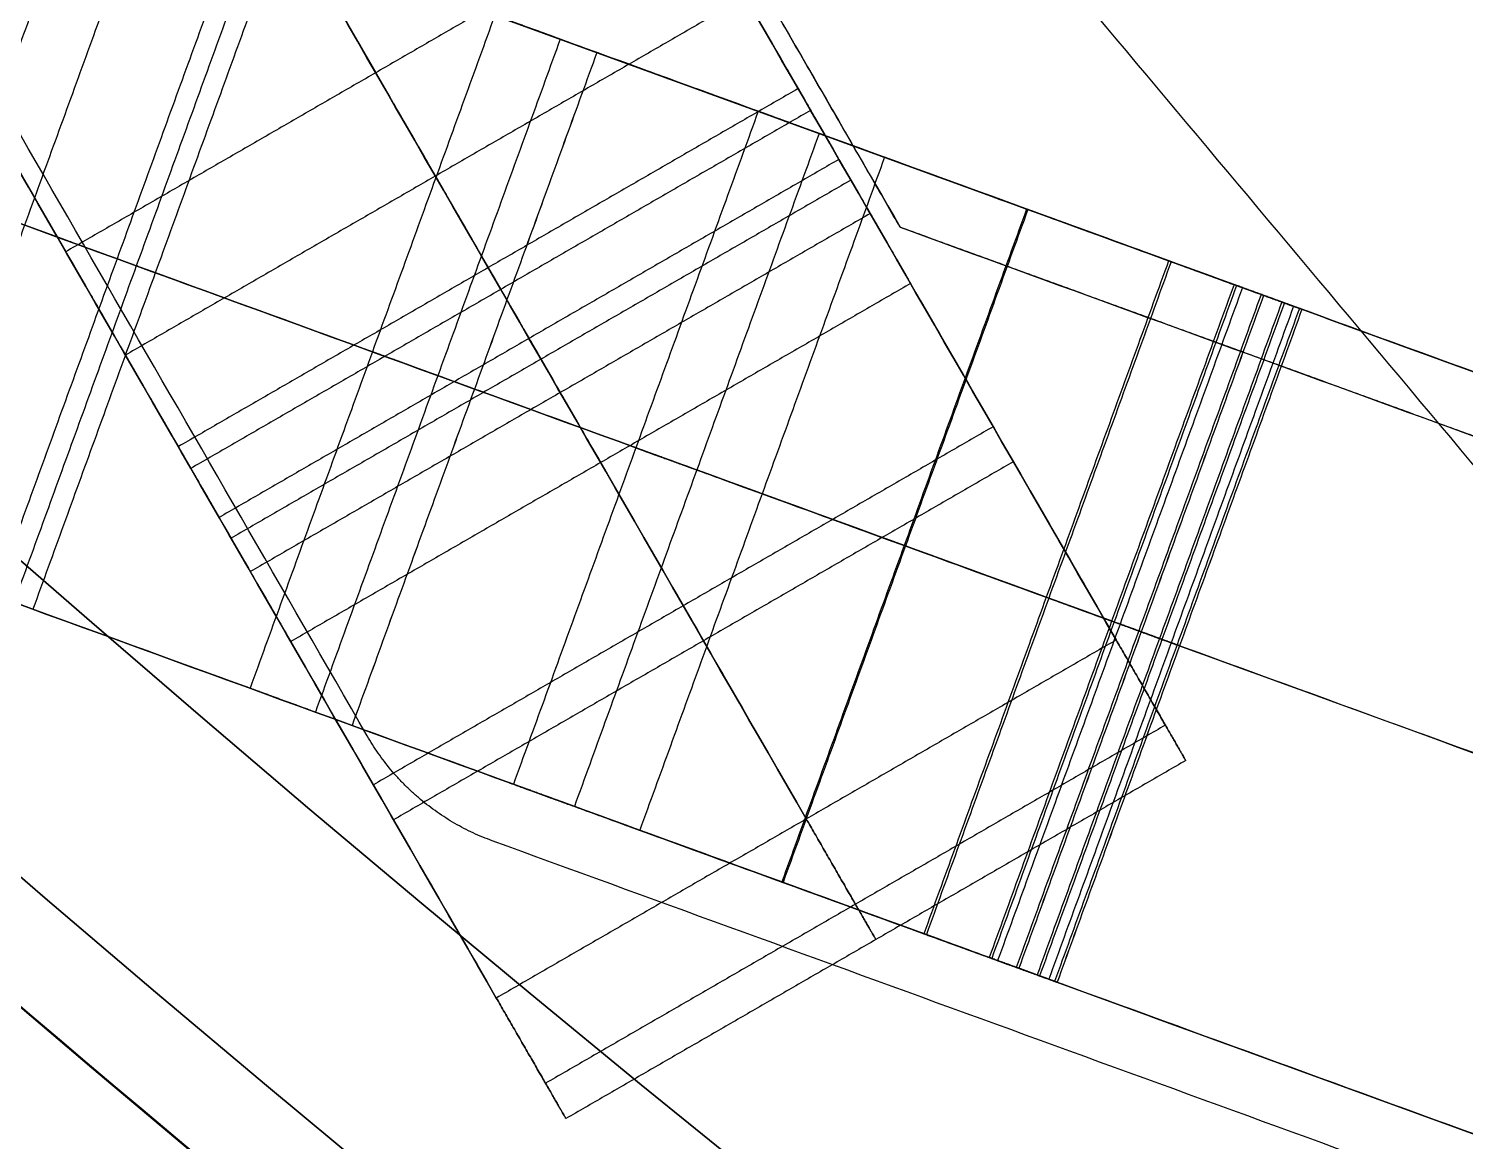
# Model space of a CAD drawing. Header units: millimetres. Extents: x -610 to 610, y -610 to 610.
# Drawn here: x -395.22 to -359.09, y -467.86 to -439.9 of the extents above; entities that cross this region are included whole.
import ezdxf

# ---------------------------------------------------------------- set-up
doc = ezdxf.new("R2010")
doc.units = ezdxf.units.MM
doc.layers.add('base', color=7, linetype='Continuous', true_color=0xffecbc)

msp = doc.modelspace()

# ---------------------------------------------------------------- linework, layer by layer
at = {"layer": 'base'}
for p, q in [((-398.664, -434.04, 122.966), (-295.062, -471.748, 122.966)), ((-404.82, -450.955, 122.966), (-301.218, -488.663, 122.966))]:
    msp.add_line(p, q, dxfattribs=at)
at = {"layer": 'base', "extrusion": (0, 0, -1)}
for centre, radius in [((0, 0, 3.534), 610), ((0, 0, 4.534), 610), ((0, 0, -2.476), 607.51), ((0, 0, 10.545), 607.51), ((0, 0, -4.966), 601.5), ((0, 0, 13.034), 601.5)]:
    msp.add_circle(centre, radius, dxfattribs=at)
at = {"layer": 'base'}
for centre, radius in [((0, 0, 249.466), 610), ((0, 0, 250.466), 610), ((0, 0, 243.455), 607.51), ((0, 0, 256.476), 607.51), ((0, 0, 240.966), 601.5), ((0, 0, 258.966), 601.5)]:
    msp.add_circle(centre, radius, dxfattribs=at)
for points, weights, degree, knots in [([(-495.198, -356.201, -4.034), (-851.399, 138.996, -4.034), (-356.201, 495.198, -4.034), (138.996, 851.399, -4.034), (495.198, 356.201, -4.034), (851.399, -138.996, -4.034), (356.201, -495.198, -4.034), (-138.996, -851.399, -4.034), (-495.198, -356.201, -4.034)], [1, 0.707106781187, 1, 0.707106781187, 1, 0.707106781187, 1, 0.707106781187, 1], 2, [0, 0, 0, 958.185759, 958.185759, 1916.371519, 1916.371519, 2874.557278, 2874.557278, 3832.743037, 3832.743037, 3832.743037]), ([(-610, 0, 249.966), (-610, -610, 249.966), (0, -610, 249.966), (610, -610, 249.966), (610, 0, 249.966), (610, 610, 249.966), (0, 610, 249.966), (-610, 610, 249.966), (-610, 0, 249.966)], [1, 0.707106781187, 1, 0.707106781187, 1, 0.707106781187, 1, 0.707106781187, 1], 2, [0, 0, 0, 958.185759, 958.185759, 1916.371519, 1916.371519, 2874.557278, 2874.557278, 3832.743037, 3832.743037, 3832.743037]), ([(32.649, -544.756, 240.966), (-510.363, -577.301, 240.966), (-544.649, -34.396, 240.966), (-578.935, 508.509, 240.966), (-36.142, 544.535, 240.966), (506.65, 580.562, 240.966), (544.417, 37.888, 240.966), (582.184, -504.785, 240.966), (39.634, -544.292, 240.966)], [1, 0.708239625255, 1, 0.708239625255, 1, 0.708239625255, 1, 0.708239625255, 1], 2, [654.018286, 654.018286, 654.018286, 1509.504571, 1509.504571, 2364.990855, 2364.990855, 3220.47714, 3220.47714, 4075.963425, 4075.963425, 4075.963425]), ([(32.649, -544.756, 244.966), (-510.363, -577.301, 244.966), (-544.649, -34.396, 244.966), (-578.935, 508.509, 244.966), (-36.142, 544.535, 244.966), (506.65, 580.562, 244.966), (544.417, 37.888, 244.966), (582.184, -504.785, 244.966), (39.634, -544.292, 244.966)], [1, 0.708239625255, 1, 0.708239625255, 1, 0.708239625255, 1, 0.708239625255, 1], 2, [654.018286, 654.018286, 654.018286, 1509.504571, 1509.504571, 2364.990855, 2364.990855, 3220.47714, 3220.47714, 4075.963425, 4075.963425, 4075.963425]), ([(32.649, -544.756, 242.966), (-510.363, -577.301, 242.966), (-544.649, -34.396, 242.966), (-578.935, 508.509, 242.966), (-36.142, 544.535, 242.966), (506.65, 580.562, 242.966), (544.417, 37.888, 242.966), (582.184, -504.785, 242.966), (39.634, -544.292, 242.966)], [1, 0.708239625255, 1, 0.708239625255, 1, 0.708239625255, 1, 0.708239625255, 1], 2, [654.018286, 654.018286, 654.018286, 1509.504571, 1509.504571, 2364.990855, 2364.990855, 3220.47714, 3220.47714, 4075.963425, 4075.963425, 4075.963425]), ([(-364.697, -446.403, 149.611), (-370.416, -444.322, 146.097), (-376.135, -442.24, 142.583), (-381.854, -440.158, 139.069), (-382.357, -439.975, 138.76), (-382.918, -439.771, 138.6), (-383.499, -439.56, 138.6)], [1, 1, 1, 1, 0.977285323406, 0.977285323406, 1], 3, [1256.344209, 1256.344209, 1256.344209, 1256.344209, 1257.319759, 1257.319759, 1257.319759, 1259.152297, 1259.152297, 1259.152297, 1259.152297]), ([(-375.342, -442.529, 182.531), (-376.683, -442.041, 181.708), (-377.275, -441.825, 180.186), (-376.874, -441.971, 178.594), (-376.474, -442.117, 177.003), (-375.245, -442.564, 176), (-373.697, -443.127, 176)], [1, 0.862235011219, 0.862235011219, 1, 0.862235011219, 0.862235011219, 1], 3, [1191.40441, 1191.40441, 1191.40441, 1191.40441, 1195.985908, 1195.985908, 1195.985908, 1200.567407, 1200.567407, 1200.567407, 1200.567407]), ([(-375.342, -442.529, 162.531), (-376.683, -442.041, 161.708), (-377.275, -441.825, 160.186), (-376.874, -441.971, 158.594), (-376.474, -442.117, 157.003), (-375.245, -442.564, 156), (-373.697, -443.127, 156)], [1, 0.862235011219, 0.862235011219, 1, 0.862235011219, 0.862235011219, 1], 3, [1230.681636, 1230.681636, 1230.681636, 1230.681636, 1235.263135, 1235.263135, 1235.263135, 1239.844633, 1239.844633, 1239.844633, 1239.844633]), ([(-366.553, -445.728, 156), (-365.057, -446.272, 156), (-363.853, -446.711, 155.055), (-363.411, -446.871, 153.534), (-362.969, -447.032, 152.013), (-363.462, -446.853, 150.51), (-364.697, -446.403, 149.611)], [1, 0.869863568853, 0.869863568853, 1, 0.869863568853, 0.869863568853, 1], 3, [1247.447689, 1247.447689, 1247.447689, 1247.447689, 1251.895949, 1251.895949, 1251.895949, 1256.344209, 1256.344209, 1256.344209, 1256.344209]), ([(-367.775, -454.861, 149.611), (-373.494, -452.779, 146.097), (-379.213, -450.697, 142.583), (-384.933, -448.616, 139.069), (-385.435, -448.433, 138.76), (-385.996, -448.229, 138.6), (-386.577, -448.017, 138.6)], [1, 1, 1, 1, 0.977285323406, 0.977285323406, 1], 3, [1256.344209, 1256.344209, 1256.344209, 1256.344209, 1257.319759, 1257.319759, 1257.319759, 1259.152297, 1259.152297, 1259.152297, 1259.152297]), ([(-378.42, -450.986, 182.531), (-379.761, -450.498, 181.708), (-380.353, -450.282, 180.186), (-379.952, -450.428, 178.594), (-379.552, -450.574, 177.003), (-378.324, -451.021, 176), (-376.776, -451.585, 176)], [1, 0.862235011219, 0.862235011219, 1, 0.862235011219, 0.862235011219, 1], 3, [1191.40441, 1191.40441, 1191.40441, 1191.40441, 1195.985908, 1195.985908, 1195.985908, 1200.567407, 1200.567407, 1200.567407, 1200.567407]), ([(-378.42, -450.986, 162.531), (-379.761, -450.498, 161.708), (-380.353, -450.282, 160.186), (-379.952, -450.428, 158.594), (-379.552, -450.574, 157.003), (-378.324, -451.021, 156), (-376.776, -451.585, 156)], [1, 0.862235011219, 0.862235011219, 1, 0.862235011219, 0.862235011219, 1], 3, [1230.681636, 1230.681636, 1230.681636, 1230.681636, 1235.263135, 1235.263135, 1235.263135, 1239.844633, 1239.844633, 1239.844633, 1239.844633]), ([(-369.631, -454.185, 156), (-368.135, -454.73, 156), (-366.931, -455.168, 155.055), (-366.489, -455.329, 153.534), (-366.047, -455.49, 152.013), (-366.54, -455.31, 150.51), (-367.775, -454.861, 149.611)], [1, 0.869863568853, 0.869863568853, 1, 0.869863568853, 0.869863568853, 1], 3, [1247.447689, 1247.447689, 1247.447689, 1247.447689, 1251.895949, 1251.895949, 1251.895949, 1256.344209, 1256.344209, 1256.344209, 1256.344209]), ([(-370.853, -463.318, 149.611), (-376.572, -461.236, 146.097), (-382.292, -459.155, 142.583), (-388.011, -457.073, 139.069), (-388.514, -456.89, 138.76), (-389.075, -456.686, 138.6), (-389.655, -456.474, 138.6)], [1, 1, 1, 1, 0.977285323406, 0.977285323406, 1], 3, [1256.344209, 1256.344209, 1256.344209, 1256.344209, 1257.319759, 1257.319759, 1257.319759, 1259.152297, 1259.152297, 1259.152297, 1259.152297]), ([(-381.498, -459.443, 182.531), (-382.839, -458.955, 181.708), (-383.431, -458.74, 180.186), (-383.031, -458.886, 178.594), (-382.63, -459.031, 177.003), (-381.402, -459.478, 176), (-379.854, -460.042, 176)], [1, 0.862235011219, 0.862235011219, 1, 0.862235011219, 0.862235011219, 1], 3, [1191.40441, 1191.40441, 1191.40441, 1191.40441, 1195.985908, 1195.985908, 1195.985908, 1200.567407, 1200.567407, 1200.567407, 1200.567407]), ([(-381.498, -459.443, 162.531), (-382.839, -458.955, 161.708), (-383.431, -458.74, 160.186), (-383.031, -458.886, 158.594), (-382.63, -459.031, 157.003), (-381.402, -459.478, 156), (-379.854, -460.042, 156)], [1, 0.862235011219, 0.862235011219, 1, 0.862235011219, 0.862235011219, 1], 3, [1230.681636, 1230.681636, 1230.681636, 1230.681636, 1235.263135, 1235.263135, 1235.263135, 1239.844633, 1239.844633, 1239.844633, 1239.844633]), ([(-372.709, -462.642, 156), (-371.213, -463.187, 156), (-370.009, -463.625, 155.055), (-369.567, -463.786, 153.534), (-369.125, -463.947, 152.013), (-369.618, -463.767, 150.51), (-370.853, -463.318, 149.611)], [1, 0.869863568853, 0.869863568853, 1, 0.869863568853, 0.869863568853, 1], 3, [1247.447689, 1247.447689, 1247.447689, 1247.447689, 1251.895949, 1251.895949, 1251.895949, 1256.344209, 1256.344209, 1256.344209, 1256.344209])]:
    msp.add_rational_spline(points, weights, degree=degree, knots=knots, dxfattribs=at)
for points, degree, knots in [([(-571.935, -100.847, 4.966), (-552.096, -135.208, 4.966), (-532.258, -169.569, 4.966), (-452.781, -307.227, 4.966), (-373.304, -444.886, 4.966)], 2, [-9325.224932, -9325.224932, -9325.224932, -9245.872327, -9245.872327, -8927.963371, -8927.963371, -8927.963371]), ([(-571.935, -100.847, 0.966), (-552.096, -135.208, 0.966), (-532.258, -169.569, 0.966), (-452.781, -307.227, 0.966), (-373.304, -444.886, 0.966)], 2, [-9325.224932, -9325.224932, -9325.224932, -9245.872327, -9245.872327, -8927.963371, -8927.963371, -8927.963371]), ([(-571.935, -100.847, 2.966), (-552.096, -135.208, 2.966), (-532.258, -169.569, 2.966), (-452.781, -307.227, 2.966), (-373.304, -444.886, 2.966)], 2, [-9325.224932, -9325.224932, -9325.224932, -9245.872327, -9245.872327, -8927.963371, -8927.963371, -8927.963371]), ([(-384.203, -426.971, 185.332), (-381.084, -432.374, 188.934), (-377.965, -437.777, 192.536), (-374.845, -443.18, 196.138), (-374.591, -443.62, 196.432), (-374.322, -444.087, 196.565), (-374.059, -444.541, 196.565)], 3, [1426.240718, 1426.240718, 1426.240718, 1426.240718, 1427.240718, 1427.240718, 1427.240718, 1427.482417, 1427.482417, 1427.482417, 1427.482417]), ([(-391.998, -431.471, 185.332), (-388.878, -436.874, 188.934), (-385.759, -442.277, 192.536), (-382.639, -447.68, 196.138), (-382.385, -448.12, 196.432), (-382.116, -448.587, 196.565), (-381.854, -449.041, 196.565)], 3, [1426.240718, 1426.240718, 1426.240718, 1426.240718, 1427.240718, 1427.240718, 1427.240718, 1427.482417, 1427.482417, 1427.482417, 1427.482417]), ([(-399.792, -435.971, 185.332), (-396.673, -441.374, 188.934), (-393.553, -446.777, 192.536), (-390.434, -452.18, 196.138), (-390.18, -452.62, 196.432), (-389.91, -453.087, 196.565), (-389.648, -453.541, 196.565)], 3, [1426.240718, 1426.240718, 1426.240718, 1426.240718, 1427.240718, 1427.240718, 1427.240718, 1427.482417, 1427.482417, 1427.482417, 1427.482417])]:
    msp.add_open_spline(points, degree=degree, knots=knots, dxfattribs=at)
for points, degree in [([(-386.708, -457.669, 4.966), (-488.208, -281.867, 4.966), (-589.707, -106.065, 4.966)], 2), ([(-386.708, -457.669, 0.966), (-488.208, -281.867, 0.966), (-589.707, -106.065, 0.966)], 2), ([(-386.708, -457.669, 2.966), (-488.208, -281.867, 2.966), (-589.707, -106.065, 2.966)], 2), ([(-575.047, -114.421, 0.966), (-480.771, -277.711, 0.966), (-386.495, -441.002, 0.966)], 2), ([(-582.841, -118.921, 0.966), (-488.565, -282.211, 0.966), (-394.29, -445.502, 0.966)], 2), ([(-563.096, -207.498, 240.966), (-432.611, -363.004, 240.966), (-302.126, -518.51, 240.966)], 2), ([(-563.096, -207.498, 244.966), (-432.611, -363.004, 244.966), (-302.126, -518.51, 244.966)], 2), ([(-563.096, -207.498, 242.966), (-432.611, -363.004, 242.966), (-302.126, -518.51, 242.966)], 2), ([(-373.304, -444.886, 230.966), (-378.822, -435.328, 230.966), (-384.34, -425.771, 230.966)], 2), ([(-373.304, -444.886, 212.966), (-378.822, -435.328, 212.966), (-384.34, -425.771, 212.966)], 2), ([(-373.304, -444.886, 221.966), (-378.822, -435.328, 221.966), (-384.34, -425.771, 221.966)], 2), ([(-367.872, -455.258, 22.966), (-372.995, -446.384, 22.966), (-378.118, -437.511, 22.966), (-383.242, -428.637, 22.966)], 3), ([(-383.242, -428.637, 45.566), (-378.118, -437.511, 45.566), (-372.995, -446.384, 45.566), (-367.872, -455.258, 45.566)], 3), ([(-367.872, -455.258, 67.366), (-372.995, -446.384, 67.366), (-378.118, -437.511, 67.366), (-383.242, -428.637, 67.366)], 3), ([(-383.242, -428.637, 89.966), (-378.118, -437.511, 89.966), (-372.995, -446.384, 89.966), (-367.872, -455.258, 89.966)], 3), ([(-367.872, -455.258, 111.766), (-372.995, -446.384, 111.766), (-378.118, -437.511, 111.766), (-383.242, -428.637, 111.766)], 3), ([(-367.872, -455.258, 218.566), (-372.995, -446.384, 218.566), (-378.118, -437.511, 218.566), (-383.242, -428.637, 218.566)], 3), ([(-375.666, -459.758, 22.966), (-380.79, -450.884, 22.966), (-385.913, -442.011, 22.966), (-391.036, -433.137, 22.966)], 3), ([(-391.036, -433.137, 45.566), (-385.913, -442.011, 45.566), (-380.79, -450.884, 45.566), (-375.666, -459.758, 45.566)], 3), ([(-375.666, -459.758, 67.366), (-380.79, -450.884, 67.366), (-385.913, -442.011, 67.366), (-391.036, -433.137, 67.366)], 3), ([(-391.036, -433.137, 89.966), (-385.913, -442.011, 89.966), (-380.79, -450.884, 89.966), (-375.666, -459.758, 89.966)], 3), ([(-375.666, -459.758, 111.766), (-380.79, -450.884, 111.766), (-385.913, -442.011, 111.766), (-391.036, -433.137, 111.766)], 3), ([(-375.666, -459.758, 218.566), (-380.79, -450.884, 218.566), (-385.913, -442.011, 218.566), (-391.036, -433.137, 218.566)], 3), ([(-395.375, -435.237, 218.966), (-385.747, -438.742, 218.966), (-376.118, -442.246, 218.966), (-366.49, -445.751, 218.966)], 3), ([(-395.375, -435.237, 112.166), (-385.747, -438.742, 112.166), (-376.118, -442.246, 112.166), (-366.49, -445.751, 112.166)], 3), ([(-366.49, -445.751, 89.566), (-376.118, -442.246, 89.566), (-385.747, -438.742, 89.566), (-395.375, -435.237, 89.566)], 3), ([(-395.375, -435.237, 67.766), (-385.747, -438.742, 67.766), (-376.118, -442.246, 67.766), (-366.49, -445.751, 67.766)], 3), ([(-366.49, -445.751, 45.166), (-376.118, -442.246, 45.166), (-385.747, -438.742, 45.166), (-395.375, -435.237, 45.166)], 3), ([(-395.375, -435.237, 23.366), (-385.747, -438.742, 23.366), (-376.118, -442.246, 23.366), (-366.49, -445.751, 23.366)], 3), ([(-393.811, -435.806, 240.966), (-396.89, -444.264, 240.966), (-399.968, -452.721, 240.966)], 2), ([(-392.248, -436.376, 240.966), (-395.326, -444.833, 240.966), (-398.404, -453.29, 240.966)], 2), ([(-378.701, -436.502, 0.966), (-386.495, -441.002, 0.966), (-394.29, -445.502, 0.966)], 2), ([(-389.922, -437.222, 241.991), (-393, -445.679, 241.991), (-396.078, -454.137, 241.991)], 2), ([(-389.437, -437.399, 138.6), (-392.515, -445.856, 138.6), (-395.593, -454.313, 138.6)], 2), ([(-383.461, -464.258, 22.966), (-388.584, -455.384, 22.966), (-393.707, -446.511, 22.966), (-398.83, -437.637, 22.966)], 3), ([(-398.83, -437.637, 45.566), (-393.707, -446.511, 45.566), (-388.584, -455.384, 45.566), (-383.461, -464.258, 45.566)], 3), ([(-383.461, -464.258, 67.366), (-388.584, -455.384, 67.366), (-393.707, -446.511, 67.366), (-398.83, -437.637, 67.366)], 3), ([(-398.83, -437.637, 89.966), (-393.707, -446.511, 89.966), (-388.584, -455.384, 89.966), (-383.461, -464.258, 89.966)], 3), ([(-383.461, -464.258, 111.766), (-388.584, -455.384, 111.766), (-393.707, -446.511, 111.766), (-398.83, -437.637, 111.766)], 3), ([(-383.461, -464.258, 218.566), (-388.584, -455.384, 218.566), (-393.707, -446.511, 218.566), (-398.83, -437.637, 218.566)], 3), ([(-388.959, -437.573, 244.966), (-392.037, -446.03, 244.966), (-395.115, -454.487, 244.966)], 2), ([(-388.959, -437.573, 244.466), (-392.037, -446.03, 244.466), (-395.115, -454.487, 244.466)], 2), ([(-388.959, -437.573, 244.716), (-392.037, -446.03, 244.716), (-395.115, -454.487, 244.716)], 2), ([(-20.662, -571.622, 244.966), (-204.811, -504.597, 244.966), (-388.959, -437.573, 244.966)], 2), ([(-377.201, -439.1, 1.48), (-384.995, -443.6, 1.48), (-392.79, -448.1, 1.48)], 2), ([(-383.499, -439.56, 138.6), (-386.577, -448.017, 138.6), (-389.655, -456.474, 138.6)], 2), ([(-381.854, -440.158, 139.069), (-384.933, -448.616, 139.069), (-388.011, -457.073, 139.069)], 2), ([(-380.932, -440.494, 218.966), (-384.011, -448.951, 218.966), (-387.089, -457.409, 218.966)], 2), ([(-380.933, -440.494, 112.166), (-384.011, -448.951, 112.166), (-387.089, -457.408, 112.166)], 2), ([(-380.933, -440.494, 89.566), (-384.011, -448.951, 89.566), (-387.089, -457.408, 89.566)], 2), ([(-380.933, -440.494, 67.766), (-384.011, -448.951, 67.766), (-387.089, -457.408, 67.766)], 2), ([(-380.933, -440.494, 45.166), (-384.011, -448.951, 45.166), (-387.089, -457.408, 45.166)], 2), ([(-380.933, -440.494, 23.366), (-384.011, -448.951, 23.366), (-387.089, -457.408, 23.366)], 2), ([(-375.873, -441.401, 2.966), (-383.667, -445.901, 2.966), (-391.461, -450.401, 2.966)], 2), ([(-375.557, -441.948, 22.966), (-383.351, -446.448, 22.966), (-391.145, -450.948, 22.966)], 2), ([(-375.557, -441.948, 45.566), (-383.351, -446.448, 45.566), (-391.145, -450.948, 45.566)], 2), ([(-375.557, -441.948, 67.366), (-383.351, -446.448, 67.366), (-391.145, -450.948, 67.366)], 2), ([(-375.557, -441.948, 89.966), (-383.351, -446.448, 89.966), (-391.145, -450.948, 89.966)], 2), ([(-375.557, -441.948, 111.766), (-383.351, -446.448, 111.766), (-391.145, -450.948, 111.766)], 2), ([(-375.557, -441.948, 218.566), (-383.351, -446.448, 218.566), (-391.145, -450.948, 218.566)], 2), ([(-376.874, -441.971, 178.594), (-379.952, -450.428, 178.594), (-383.031, -458.886, 178.594)], 2), ([(-376.874, -441.971, 158.594), (-379.952, -450.428, 158.594), (-383.031, -458.886, 158.594)], 2), ([(-375.342, -442.529, 182.531), (-378.42, -450.986, 182.531), (-381.498, -459.443, 182.531)], 2), ([(-375.342, -442.529, 162.531), (-378.42, -450.986, 162.531), (-381.498, -459.443, 162.531)], 2), ([(-364.845, -446.349, 188.98), (-368.344, -445.076, 186.831), (-371.843, -443.802, 184.681), (-375.342, -442.529, 182.531)], 3), ([(-364.908, -446.326, 168.941), (-368.386, -445.06, 166.805), (-371.864, -443.795, 164.668), (-375.342, -442.529, 162.531)], 3), ([(-374.845, -443.18, 196.138), (-382.639, -447.68, 196.138), (-390.434, -452.18, 196.138)], 2), ([(-373.697, -443.127, 176), (-376.776, -451.585, 176), (-379.854, -460.042, 176)], 2), ([(-373.697, -443.127, 156), (-376.776, -451.585, 156), (-379.854, -460.042, 156)], 2), ([(-373.697, -443.127, 176), (-371.316, -443.994, 176), (-368.934, -444.861, 176), (-366.553, -445.728, 176)], 3), ([(-373.697, -443.127, 156), (-371.316, -443.994, 156), (-368.934, -444.861, 156), (-366.553, -445.728, 156)], 3), ([(-398.453, -443.695, 218.966), (-388.825, -447.199, 218.966), (-379.196, -450.703, 218.966), (-369.568, -454.208, 218.966)], 3), ([(-386.577, -448.017, 138.6), (-390.536, -446.576, 138.6), (-394.494, -445.135, 138.6), (-398.453, -443.695, 138.6)], 3), ([(-398.453, -443.695, 112.166), (-388.825, -447.199, 112.166), (-379.197, -450.703, 112.166), (-369.568, -454.208, 112.166)], 3), ([(-369.568, -454.208, 89.566), (-379.197, -450.703, 89.566), (-388.825, -447.199, 89.566), (-398.453, -443.695, 89.566)], 3), ([(-398.453, -443.695, 67.766), (-388.825, -447.199, 67.766), (-379.197, -450.703, 67.766), (-369.568, -454.208, 67.766)], 3), ([(-369.568, -454.208, 45.166), (-379.197, -450.703, 45.166), (-388.825, -447.199, 45.166), (-398.453, -443.695, 45.166)], 3), ([(-398.453, -443.695, 23.366), (-388.825, -447.199, 23.366), (-379.197, -450.703, 23.366), (-369.568, -454.208, 23.366)], 3), ([(-374.544, -443.701, 4.451), (-382.338, -448.201, 4.451), (-390.133, -452.701, 4.451)], 2), ([(-374.059, -444.541, 196.565), (-381.854, -449.041, 196.565), (-389.648, -453.541, 196.565)], 2), ([(-370.125, -444.428, 176), (-373.203, -452.885, 176), (-376.282, -461.342, 176)], 2), ([(-370.125, -444.428, 165.736), (-373.203, -452.885, 165.736), (-376.282, -461.342, 165.736)], 2), ([(-370.125, -444.428, 156), (-373.203, -452.885, 156), (-376.282, -461.342, 156)], 2), ([(-370.094, -444.439, 185.756), (-373.172, -452.896, 185.756), (-376.25, -461.353, 185.756)], 2), ([(-374.059, -444.541, 196.565), (-371.997, -448.113, 196.565), (-369.935, -451.686, 196.565), (-367.872, -455.258, 196.565)], 3), ([(-352.563, -452.435, 230.966), (-362.933, -448.661, 230.966), (-373.304, -444.886, 230.966)], 2), ([(-373.304, -444.886, 230.966), (-373.304, -444.886, 221.966), (-373.304, -444.886, 212.966)], 2), ([(-352.563, -452.435, 212.966), (-362.933, -448.661, 212.966), (-373.304, -444.886, 212.966)], 2), ([(-352.563, -452.435, 221.966), (-362.933, -448.661, 221.966), (-373.304, -444.886, 221.966)], 2), ([(-373.304, -444.886, 4.966), (-373.304, -444.886, 2.966), (-373.304, -444.886, 0.966)], 2), ([(-373.304, -444.886, 4.966), (-186.652, -512.822, 4.966), (0, -580.758, 4.966)], 2), ([(-373.304, -444.886, 0.966), (-186.652, -512.822, 0.966), (0, -580.758, 0.966)], 2), ([(-373.304, -444.886, 2.966), (-186.652, -512.822, 2.966), (0, -580.758, 2.966)], 2), ([(-366.553, -445.728, 176), (-369.631, -454.185, 176), (-372.709, -462.642, 176)], 2), ([(-366.553, -445.728, 156), (-369.631, -454.185, 156), (-372.709, -462.642, 156)], 2), ([(-366.49, -445.751, 218.966), (-369.568, -454.208, 218.966), (-372.646, -462.665, 218.966)], 2), ([(-366.49, -445.751, 112.166), (-369.568, -454.208, 112.166), (-372.646, -462.665, 112.166)], 2), ([(-366.49, -445.751, 89.566), (-369.568, -454.208, 89.566), (-372.646, -462.665, 89.566)], 2), ([(-366.49, -445.751, 67.766), (-369.568, -454.208, 67.766), (-372.646, -462.665, 67.766)], 2), ([(-366.49, -445.751, 45.166), (-369.568, -454.208, 45.166), (-372.646, -462.665, 45.166)], 2), ([(-366.49, -445.751, 23.366), (-369.568, -454.208, 23.366), (-372.646, -462.665, 23.366)], 2), ([(-23.74, -580.079, 244.966), (-207.889, -513.054, 244.966), (-392.037, -446.03, 244.966)], 2), ([(-392.037, -446.03, 244.966), (-392.037, -446.03, 244.799), (-392.037, -446.03, 244.632), (-392.037, -446.03, 244.466)], 3), ([(-373.044, -446.3, 4.966), (-380.838, -450.8, 4.966), (-388.633, -455.3, 4.966)], 2), ([(-373.044, -446.3, 4.966), (-371.32, -449.286, 4.966), (-369.596, -452.272, 4.966), (-367.872, -455.258, 4.966)], 3), ([(-364.908, -446.326, 168.941), (-367.987, -454.784, 168.941), (-371.065, -463.241, 168.941)], 2), ([(-364.845, -446.349, 188.98), (-367.924, -454.806, 188.98), (-371.002, -463.264, 188.98)], 2), ([(-364.697, -446.403, 149.611), (-367.775, -454.861, 149.611), (-370.853, -463.318, 149.611)], 2), ([(-364.227, -446.574, 174.975), (-367.305, -455.031, 174.975), (-370.384, -463.489, 174.975)], 2), ([(-364.164, -446.597, 217.94), (-367.242, -455.054, 217.94), (-370.321, -463.512, 217.94)], 2), ([(-364.164, -446.597, 111.141), (-367.243, -455.054, 111.141), (-370.321, -463.512, 111.141)], 2), ([(-364.164, -446.597, 90.591), (-367.243, -455.054, 90.591), (-370.321, -463.512, 90.591)], 2), ([(-364.164, -446.597, 66.741), (-367.243, -455.054, 66.741), (-370.321, -463.512, 66.741)], 2), ([(-364.164, -446.597, 46.191), (-367.243, -455.054, 46.191), (-370.321, -463.512, 46.191)], 2), ([(-364.164, -446.597, 22.341), (-367.243, -455.054, 22.341), (-370.321, -463.512, 22.341)], 2), ([(-363.705, -446.764, 170.223), (-366.783, -455.222, 170.223), (-369.861, -463.679, 170.223)], 2), ([(-363.642, -446.787, 190.261), (-366.72, -455.245, 190.261), (-369.798, -463.702, 190.261)], 2), ([(-363.411, -446.871, 153.534), (-366.489, -455.329, 153.534), (-369.567, -463.786, 153.534)], 2), ([(-363.264, -446.925, 172.5), (-366.342, -455.382, 172.5), (-369.42, -463.839, 172.5)], 2), ([(-363.264, -446.925, 171.973), (-366.342, -455.382, 171.973), (-369.42, -463.839, 171.973)], 2), ([(-363.264, -446.925, 172.236), (-366.342, -455.382, 172.236), (-369.42, -463.839, 172.236)], 2), ([(-363.201, -446.948, 108.666), (-366.279, -455.405, 108.666), (-369.358, -463.862, 108.666)], 2), ([(-363.201, -446.948, 93.066), (-366.279, -455.405, 93.066), (-369.358, -463.862, 93.066)], 2), ([(-363.201, -446.948, 64.266), (-366.279, -455.405, 64.266), (-369.358, -463.862, 64.266)], 2), ([(-363.201, -446.948, 48.666), (-366.279, -455.405, 48.666), (-369.358, -463.862, 48.666)], 2), ([(-363.201, -446.948, 19.866), (-366.279, -455.405, 19.866), (-369.358, -463.862, 19.866)], 2), ([(-363.201, -446.948, 100.866), (-366.279, -455.405, 100.866), (-369.358, -463.862, 100.866)], 2), ([(-363.201, -446.948, 56.466), (-366.279, -455.405, 56.466), (-369.358, -463.862, 56.466)], 2), ([(-363.201, -446.948, 0.966), (-366.279, -455.405, 0.966), (-369.357, -463.862, 0.966)], 2), ([(-363.201, -446.948, 215.466), (-366.279, -455.405, 215.466), (-369.357, -463.862, 215.466)], 2), ([(-363.201, -446.948, 192.011), (-366.279, -455.405, 192.011), (-369.357, -463.862, 192.011)], 2), ([(-363.201, -446.948, 203.738), (-366.279, -455.405, 203.738), (-369.357, -463.862, 203.738)], 2), ([(-363.201, -446.948, 10.416), (-366.279, -455.405, 10.416), (-369.357, -463.862, 10.416)], 2), ([(-363.264, -446.925, 172.5), (-363.264, -446.925, 172.324), (-363.264, -446.925, 172.148), (-363.264, -446.925, 171.973)], 3), ([(-363.201, -446.948, 0.966), (-186.021, -511.436, 0.966), (-8.84, -575.925, 0.966)], 2), ([(-363.201, -446.948, 215.466), (-363.201, -446.948, 207.647), (-363.201, -446.948, 199.829), (-363.201, -446.948, 192.011)], 3), ([(-363.201, -446.948, 108.666), (-363.201, -446.948, 103.466), (-363.201, -446.948, 98.266), (-363.201, -446.948, 93.066)], 3), ([(-363.201, -446.948, 64.266), (-363.201, -446.948, 59.066), (-363.201, -446.948, 53.866), (-363.201, -446.948, 48.666)], 3), ([(-363.201, -446.948, 19.866), (-363.201, -446.948, 13.566), (-363.201, -446.948, 7.266), (-363.201, -446.948, 0.966)], 3), ([(-362.933, -448.661, 230.966), (-362.933, -448.661, 221.966), (-362.933, -448.661, 212.966)], 2), ([(-381.854, -449.041, 196.565), (-379.791, -452.613, 196.565), (-377.729, -456.186, 196.565), (-375.666, -459.758, 196.565)], 3), ([(-370.966, -449.899, 196.565), (-378.76, -454.399, 196.565), (-386.554, -458.899, 196.565)], 2), ([(-370.458, -450.779, 4.966), (-378.252, -455.279, 4.966), (-386.047, -459.779, 4.966)], 2), ([(-380.838, -450.8, 4.966), (-379.114, -453.786, 4.966), (-377.39, -456.772, 4.966), (-375.666, -459.758, 4.966)], 3), ([(-367.924, -454.806, 188.98), (-371.422, -453.533, 186.831), (-374.921, -452.26, 184.681), (-378.42, -450.986, 182.531)], 3), ([(-367.987, -454.784, 168.941), (-371.464, -453.518, 166.805), (-374.942, -452.252, 164.668), (-378.42, -450.986, 162.531)], 3), ([(-376.776, -451.585, 176), (-374.394, -452.451, 176), (-372.013, -453.318, 176), (-369.631, -454.185, 176)], 3), ([(-376.776, -451.585, 156), (-374.394, -452.451, 156), (-372.013, -453.318, 156), (-369.631, -454.185, 156)], 3), ([(-401.531, -452.152, 218.966), (-391.903, -455.656, 218.966), (-382.275, -459.161, 218.966), (-372.646, -462.665, 218.966)], 3), ([(-389.655, -456.474, 138.6), (-393.614, -455.034, 138.6), (-397.573, -453.593, 138.6), (-401.531, -452.152, 138.6)], 3), ([(-401.531, -452.152, 112.166), (-391.903, -455.656, 112.166), (-382.275, -459.161, 112.166), (-372.646, -462.665, 112.166)], 3), ([(-372.646, -462.665, 89.566), (-382.275, -459.161, 89.566), (-391.903, -455.656, 89.566), (-401.531, -452.152, 89.566)], 3), ([(-401.531, -452.152, 67.766), (-391.903, -455.656, 67.766), (-382.275, -459.161, 67.766), (-372.646, -462.665, 67.766)], 3), ([(-372.646, -462.665, 45.166), (-382.275, -459.161, 45.166), (-391.903, -455.656, 45.166), (-401.531, -452.152, 45.166)], 3), ([(-401.531, -452.152, 23.366), (-391.903, -455.656, 23.366), (-382.275, -459.161, 23.366), (-372.646, -462.665, 23.366)], 3), ([(-389.648, -453.541, 196.565), (-387.586, -457.113, 196.565), (-385.523, -460.686, 196.565), (-383.461, -464.258, 196.565)], 3), ([(-26.819, -588.536, 244.966), (-210.967, -521.512, 244.966), (-395.115, -454.487, 244.966)], 2), ([(-395.115, -454.487, 244.966), (-395.115, -454.487, 244.799), (-395.115, -454.487, 244.632), (-395.115, -454.487, 244.466)], 3), ([(-388.633, -455.3, 4.966), (-386.909, -458.286, 4.966), (-385.185, -461.272, 4.966), (-383.461, -464.258, 4.966)], 3), ([(-367.872, -455.258, 4.966), (-375.666, -459.758, 4.966), (-383.461, -464.258, 4.966)], 2), ([(-367.872, -455.258, 22.966), (-375.666, -459.758, 22.966), (-383.461, -464.258, 22.966)], 2), ([(-367.872, -455.258, 45.566), (-375.666, -459.758, 45.566), (-383.461, -464.258, 45.566)], 2), ([(-367.872, -455.258, 67.366), (-375.666, -459.758, 67.366), (-383.461, -464.258, 67.366)], 2), ([(-367.872, -455.258, 89.966), (-375.666, -459.758, 89.966), (-383.461, -464.258, 89.966)], 2), ([(-367.872, -455.258, 111.766), (-375.666, -459.758, 111.766), (-383.461, -464.258, 111.766)], 2), ([(-367.872, -455.258, 196.565), (-375.666, -459.758, 196.565), (-383.461, -464.258, 196.565)], 2), ([(-367.872, -455.258, 218.566), (-375.666, -459.758, 218.566), (-383.461, -464.258, 218.566)], 2), ([(-366.342, -455.382, 172.5), (-366.342, -455.382, 172.324), (-366.342, -455.382, 172.148), (-366.342, -455.382, 171.973)], 3), ([(-366.279, -455.405, 0.966), (-189.099, -519.893, 0.966), (-11.918, -584.382, 0.966)], 2), ([(-366.279, -455.405, 215.466), (-366.279, -455.405, 207.647), (-366.279, -455.405, 199.829), (-366.279, -455.405, 192.011)], 3), ([(-366.279, -455.405, 108.666), (-366.279, -455.405, 103.466), (-366.279, -455.405, 98.266), (-366.279, -455.405, 93.066)], 3), ([(-366.279, -455.405, 64.266), (-366.279, -455.405, 59.066), (-366.279, -455.405, 53.866), (-366.279, -455.405, 48.666)], 3), ([(-366.279, -455.405, 19.866), (-366.279, -455.405, 13.566), (-366.279, -455.405, 7.266), (-366.279, -455.405, 0.966)], 3), ([(-386.708, -457.669, 4.966), (-386.708, -457.669, 2.966), (-386.708, -457.669, 0.966)], 2), ([(-366.635, -457.401, 5.991), (-374.429, -461.901, 5.991), (-382.223, -466.401, 5.991)], 2), ([(-366.635, -457.401, 21.941), (-374.429, -461.901, 21.941), (-382.223, -466.401, 21.941)], 2), ([(-366.635, -457.401, 46.591), (-374.429, -461.901, 46.591), (-382.223, -466.401, 46.591)], 2), ([(-366.635, -457.401, 66.341), (-374.429, -461.901, 66.341), (-382.223, -466.401, 66.341)], 2), ([(-366.635, -457.401, 90.991), (-374.429, -461.901, 90.991), (-382.223, -466.401, 90.991)], 2), ([(-366.635, -457.401, 110.741), (-374.429, -461.901, 110.741), (-382.223, -466.401, 110.741)], 2), ([(-366.635, -457.401, 197.591), (-374.429, -461.901, 197.591), (-382.223, -466.401, 197.591)], 2), ([(-366.635, -457.401, 217.54), (-374.429, -461.901, 217.54), (-382.223, -466.401, 217.54)], 2), ([(-366.122, -458.289, 8.466), (-373.916, -462.789, 8.466), (-381.711, -467.289, 8.466)], 2), ([(-366.122, -458.289, 19.466), (-373.916, -462.789, 19.466), (-381.711, -467.289, 19.466)], 2), ([(-366.122, -458.289, 49.066), (-373.916, -462.789, 49.066), (-381.711, -467.289, 49.066)], 2), ([(-366.122, -458.289, 63.866), (-373.916, -462.789, 63.866), (-381.711, -467.289, 63.866)], 2), ([(-366.122, -458.289, 93.466), (-373.916, -462.789, 93.466), (-381.711, -467.289, 93.466)], 2), ([(-366.122, -458.289, 108.266), (-373.916, -462.789, 108.266), (-381.711, -467.289, 108.266)], 2), ([(-366.122, -458.289, 200.065), (-373.916, -462.789, 200.065), (-381.711, -467.289, 200.065)], 2), ([(-366.122, -458.289, 215.066), (-373.916, -462.789, 215.066), (-381.711, -467.289, 215.066)], 2), ([(-366.122, -458.289, 13.966), (-373.916, -462.789, 13.966), (-381.711, -467.289, 13.966)], 2), ([(-366.122, -458.289, 56.466), (-373.916, -462.789, 56.466), (-381.711, -467.289, 56.466)], 2), ([(-366.122, -458.289, 100.866), (-373.916, -462.789, 100.866), (-381.711, -467.289, 100.866)], 2), ([(-366.122, -458.289, 207.566), (-373.916, -462.789, 207.566), (-381.711, -467.289, 207.566)], 2), ([(-366.122, -458.289, 8.466), (-366.122, -458.289, 12.132), (-366.122, -458.289, 15.799), (-366.122, -458.289, 19.466)], 3), ([(-366.122, -458.289, 49.066), (-366.122, -458.289, 53.999), (-366.122, -458.289, 58.933), (-366.122, -458.289, 63.866)], 3), ([(-366.122, -458.289, 93.466), (-366.122, -458.289, 98.4), (-366.122, -458.289, 103.333), (-366.122, -458.289, 108.266)], 3), ([(-366.122, -458.289, 200.065), (-366.122, -458.289, 205.065), (-366.122, -458.289, 210.066), (-366.122, -458.289, 215.066)], 3), ([(-385.369, -459.265, 4.966), (-385.369, -459.265, 2.966), (-385.369, -459.265, 0.966)], 2), ([(-371.002, -463.264, 188.98), (-374.501, -461.99, 186.831), (-377.999, -460.717, 184.681), (-381.498, -459.443, 182.531)], 3), ([(-371.065, -463.241, 168.941), (-374.543, -461.975, 166.805), (-378.02, -460.709, 164.668), (-381.498, -459.443, 162.531)], 3), ([(-379.854, -460.042, 176), (-377.472, -460.909, 176), (-375.091, -461.775, 176), (-372.709, -462.642, 176)], 3), ([(-379.854, -460.042, 156), (-377.472, -460.909, 156), (-375.091, -461.775, 156), (-372.709, -462.642, 156)], 3), ([(-2.052, -599.166, 4.966), (-192.808, -529.736, 4.966), (-383.564, -460.307, 4.966)], 2), ([(-383.564, -460.307, 4.966), (-383.564, -460.307, 2.966), (-383.564, -460.307, 0.966)], 2), ([(-2.052, -599.166, 0.966), (-192.808, -529.736, 0.966), (-383.564, -460.307, 0.966)], 2), ([(-2.052, -599.166, 2.966), (-192.808, -529.736, 2.966), (-383.564, -460.307, 2.966)], 2), ([(-373.916, -462.789, 8.466), (-373.916, -462.789, 12.132), (-373.916, -462.789, 15.799), (-373.916, -462.789, 19.466)], 3), ([(-373.916, -462.789, 49.066), (-373.916, -462.789, 53.999), (-373.916, -462.789, 58.933), (-373.916, -462.789, 63.866)], 3), ([(-373.916, -462.789, 93.466), (-373.916, -462.789, 98.4), (-373.916, -462.789, 103.333), (-373.916, -462.789, 108.266)], 3), ([(-373.916, -462.789, 200.065), (-373.916, -462.789, 205.065), (-373.916, -462.789, 210.066), (-373.916, -462.789, 215.066)], 3), ([(-369.42, -463.839, 172.5), (-369.42, -463.839, 172.324), (-369.42, -463.839, 172.148), (-369.42, -463.839, 171.973)], 3), ([(-369.358, -463.862, 108.666), (-369.358, -463.862, 103.466), (-369.358, -463.862, 98.266), (-369.358, -463.862, 93.066)], 3), ([(-369.358, -463.862, 64.266), (-369.358, -463.862, 59.066), (-369.358, -463.862, 53.866), (-369.358, -463.862, 48.666)], 3), ([(-369.358, -463.862, 19.866), (-369.358, -463.862, 13.566), (-369.357, -463.862, 7.266), (-369.357, -463.862, 0.966)], 3), ([(-369.357, -463.862, 0.966), (-192.177, -528.351, 0.966), (-14.996, -592.839, 0.966)], 2), ([(-369.357, -463.862, 215.466), (-369.357, -463.862, 207.647), (-369.357, -463.862, 199.829), (-369.357, -463.862, 192.011)], 3), ([(-381.711, -467.289, 8.466), (-381.711, -467.289, 12.132), (-381.711, -467.289, 15.799), (-381.711, -467.289, 19.466)], 3), ([(-381.711, -467.289, 49.066), (-381.711, -467.289, 53.999), (-381.711, -467.289, 58.933), (-381.711, -467.289, 63.866)], 3), ([(-381.711, -467.289, 93.466), (-381.711, -467.289, 98.4), (-381.711, -467.289, 103.333), (-381.711, -467.289, 108.266)], 3), ([(-381.711, -467.289, 200.065), (-381.711, -467.289, 205.065), (-381.711, -467.289, 210.066), (-381.711, -467.289, 215.066)], 3)]:
    msp.add_open_spline(points, degree=degree, dxfattribs=at)
for points, weights, degree in [([(-418.961, -338.326, 230.966), (-352.72, -420.355, 230.966), (-260.434, -471.346, 230.966)], [1, 0.981366959849, 1], 2), ([(-418.961, -338.326, 212.966), (-352.72, -420.355, 212.966), (-260.434, -471.346, 212.966)], [1, 0.981366959849, 1], 2), ([(-418.961, -338.326, 221.966), (-352.72, -420.355, 221.966), (-260.434, -471.346, 221.966)], [1, 0.981366959849, 1], 2), ([(-378.701, -436.502, 0.966), (-377.661, -438.302, 0.966), (-376.681, -440, 1.659), (-375.873, -441.401, 2.966)], [1, 0.961872694388, 0.961872694388, 1], 3), ([(-386.495, -441.002, 0.966), (-385.456, -442.802, 0.966), (-384.476, -444.5, 1.659), (-383.667, -445.901, 2.966)], [1, 0.961872694388, 0.961872694388, 1], 3), ([(-375.873, -441.401, 2.966), (-375.064, -442.801, 4.273), (-374.084, -444.499, 4.966), (-373.044, -446.3, 4.966)], [1, 0.961872694388, 0.961872694388, 1], 3), ([(-392.037, -446.03, 244.466), (-392.037, -446.03, 242.415), (-393.399, -445.534, 240.966), (-395.326, -444.833, 240.966)], [1, 0.804737854124, 0.804737854124, 1], 3), ([(-394.29, -445.502, 0.966), (-393.25, -447.302, 0.966), (-392.27, -449, 1.659), (-391.461, -450.401, 2.966)], [1, 0.961872694388, 0.961872694388, 1], 3), ([(-366.553, -445.728, 176), (-364.626, -446.429, 176), (-363.264, -446.925, 174.55), (-363.264, -446.925, 172.5)], [1, 0.804737854124, 0.804737854124, 1], 3), ([(-366.49, -445.751, 218.966), (-364.563, -446.452, 218.966), (-363.201, -446.948, 217.516), (-363.201, -446.948, 215.466)], [1, 0.804737854125, 0.804737854125, 1], 3), ([(-366.49, -445.751, 112.166), (-364.563, -446.452, 112.166), (-363.201, -446.948, 110.717), (-363.201, -446.948, 108.666)], [1, 0.804737854125, 0.804737854125, 1], 3), ([(-363.201, -446.948, 93.066), (-363.201, -446.948, 91.016), (-364.563, -446.452, 89.566), (-366.49, -445.751, 89.566)], [1, 0.804737854124, 0.804737854124, 1], 3), ([(-366.49, -445.751, 67.766), (-364.563, -446.452, 67.766), (-363.201, -446.948, 66.316), (-363.201, -446.948, 64.266)], [1, 0.804737854125, 0.804737854125, 1], 3), ([(-363.201, -446.948, 48.666), (-363.201, -446.948, 46.616), (-364.563, -446.452, 45.166), (-366.49, -445.751, 45.166)], [1, 0.804737854124, 0.804737854124, 1], 3), ([(-366.49, -445.751, 23.366), (-364.563, -446.452, 23.366), (-363.201, -446.948, 21.916), (-363.201, -446.948, 19.866)], [1, 0.804737854125, 0.804737854125, 1], 3), ([(-383.667, -445.901, 2.966), (-382.858, -447.301, 4.273), (-381.878, -448.999, 4.966), (-380.838, -450.8, 4.966)], [1, 0.961872694388, 0.961872694388, 1], 3), ([(-363.264, -446.925, 171.973), (-363.264, -446.925, 170.691), (-363.866, -446.706, 169.582), (-364.908, -446.326, 168.941)], [1, 0.910682792821, 0.910682792821, 1], 3), ([(-363.201, -446.948, 192.011), (-363.201, -446.948, 190.73), (-363.803, -446.729, 189.621), (-364.845, -446.349, 188.98)], [1, 0.910682792821, 0.910682792821, 1], 3), ([(-391.461, -450.401, 2.966), (-390.653, -451.801, 4.273), (-389.672, -453.499, 4.966), (-388.633, -455.3, 4.966)], [1, 0.961872694388, 0.961872694388, 1], 3), ([(-395.115, -454.487, 244.466), (-395.115, -454.487, 242.415), (-396.477, -453.991, 240.966), (-398.404, -453.29, 240.966)], [1, 0.804737854124, 0.804737854124, 1], 3), ([(-369.631, -454.185, 176), (-367.704, -454.886, 176), (-366.342, -455.382, 174.55), (-366.342, -455.382, 172.5)], [1, 0.804737854124, 0.804737854124, 1], 3), ([(-369.568, -454.208, 218.966), (-367.642, -454.909, 218.966), (-366.279, -455.405, 217.516), (-366.279, -455.405, 215.466)], [1, 0.804737854125, 0.804737854125, 1], 3), ([(-369.568, -454.208, 112.166), (-367.642, -454.909, 112.166), (-366.279, -455.405, 110.717), (-366.279, -455.405, 108.666)], [1, 0.804737854125, 0.804737854125, 1], 3), ([(-366.279, -455.405, 93.066), (-366.279, -455.405, 91.016), (-367.642, -454.909, 89.566), (-369.568, -454.208, 89.566)], [1, 0.804737854124, 0.804737854124, 1], 3), ([(-369.568, -454.208, 67.766), (-367.642, -454.909, 67.766), (-366.279, -455.405, 66.316), (-366.279, -455.405, 64.266)], [1, 0.804737854125, 0.804737854125, 1], 3), ([(-366.279, -455.405, 48.666), (-366.279, -455.405, 46.616), (-367.642, -454.909, 45.166), (-369.568, -454.208, 45.166)], [1, 0.804737854124, 0.804737854124, 1], 3), ([(-369.568, -454.208, 23.366), (-367.642, -454.909, 23.366), (-366.279, -455.405, 21.916), (-366.279, -455.405, 19.866)], [1, 0.804737854125, 0.804737854125, 1], 3), ([(-366.342, -455.382, 171.973), (-366.342, -455.382, 170.691), (-366.944, -455.163, 169.582), (-367.987, -454.784, 168.941)], [1, 0.910682792821, 0.910682792821, 1], 3), ([(-366.279, -455.405, 192.011), (-366.279, -455.405, 190.73), (-366.881, -455.186, 189.621), (-367.924, -454.806, 188.98)], [1, 0.910682792821, 0.910682792821, 1], 3), ([(-367.872, -455.258, 4.966), (-366.847, -457.033, 4.966), (-366.122, -458.289, 6.415), (-366.122, -458.289, 8.466)], [1, 0.804737854149, 0.804737854149, 1], 3), ([(-366.122, -458.289, 19.466), (-366.122, -458.289, 21.516), (-366.847, -457.033, 22.966), (-367.872, -455.258, 22.966)], [1, 0.80473785413, 0.80473785413, 1], 3), ([(-367.872, -455.258, 45.566), (-366.847, -457.033, 45.566), (-366.122, -458.289, 47.016), (-366.122, -458.289, 49.066)], [1, 0.804737854125, 0.804737854125, 1], 3), ([(-366.122, -458.289, 63.866), (-366.122, -458.289, 65.916), (-366.847, -457.033, 67.366), (-367.872, -455.258, 67.366)], [1, 0.804737854125, 0.804737854125, 1], 3), ([(-367.872, -455.258, 89.966), (-366.847, -457.033, 89.966), (-366.122, -458.289, 91.416), (-366.122, -458.289, 93.466)], [1, 0.804737854125, 0.804737854125, 1], 3), ([(-366.122, -458.289, 108.266), (-366.122, -458.289, 110.317), (-366.847, -457.033, 111.766), (-367.872, -455.258, 111.766)], [1, 0.804737854126, 0.804737854126, 1], 3), ([(-367.872, -455.258, 196.565), (-366.847, -457.033, 196.565), (-366.122, -458.289, 198.015), (-366.122, -458.289, 200.065)], [1, 0.804737854125, 0.804737854125, 1], 3), ([(-366.122, -458.289, 215.066), (-366.122, -458.289, 217.116), (-366.847, -457.033, 218.566), (-367.872, -455.258, 218.566)], [1, 0.804737854125, 0.804737854125, 1], 3), ([(-383.564, -460.307, 4.966), (-385.616, -459.56, 4.966), (-386.708, -457.669, 4.966)], [1, 0.939692620786, 1], 2), ([(-383.564, -460.307, 0.966), (-385.616, -459.56, 0.966), (-386.708, -457.669, 0.966)], [1, 0.939692620786, 1], 2), ([(-383.564, -460.307, 2.966), (-385.616, -459.56, 2.966), (-386.708, -457.669, 2.966)], [1, 0.939692620786, 1], 2), ([(-375.666, -459.758, 4.966), (-374.641, -461.533, 4.966), (-373.916, -462.789, 6.415), (-373.916, -462.789, 8.466)], [1, 0.804737854149, 0.804737854149, 1], 3), ([(-373.916, -462.789, 19.466), (-373.916, -462.789, 21.516), (-374.641, -461.533, 22.966), (-375.666, -459.758, 22.966)], [1, 0.80473785413, 0.80473785413, 1], 3), ([(-375.666, -459.758, 45.566), (-374.641, -461.533, 45.566), (-373.916, -462.789, 47.016), (-373.916, -462.789, 49.066)], [1, 0.804737854125, 0.804737854125, 1], 3), ([(-373.916, -462.789, 63.866), (-373.916, -462.789, 65.916), (-374.641, -461.533, 67.366), (-375.666, -459.758, 67.366)], [1, 0.804737854125, 0.804737854125, 1], 3), ([(-375.666, -459.758, 89.966), (-374.641, -461.533, 89.966), (-373.916, -462.789, 91.416), (-373.916, -462.789, 93.466)], [1, 0.804737854125, 0.804737854125, 1], 3), ([(-373.916, -462.789, 108.266), (-373.916, -462.789, 110.317), (-374.641, -461.533, 111.766), (-375.666, -459.758, 111.766)], [1, 0.804737854126, 0.804737854126, 1], 3), ([(-375.666, -459.758, 196.565), (-374.641, -461.533, 196.565), (-373.916, -462.789, 198.015), (-373.916, -462.789, 200.065)], [1, 0.804737854125, 0.804737854125, 1], 3), ([(-373.916, -462.789, 215.066), (-373.916, -462.789, 217.116), (-374.641, -461.533, 218.566), (-375.666, -459.758, 218.566)], [1, 0.804737854125, 0.804737854125, 1], 3), ([(-372.709, -462.642, 176), (-370.783, -463.343, 176), (-369.42, -463.839, 174.55), (-369.42, -463.839, 172.5)], [1, 0.804737854124, 0.804737854124, 1], 3), ([(-372.646, -462.665, 218.966), (-370.72, -463.366, 218.966), (-369.357, -463.862, 217.516), (-369.357, -463.862, 215.466)], [1, 0.804737854125, 0.804737854125, 1], 3), ([(-372.646, -462.665, 112.166), (-370.72, -463.366, 112.166), (-369.358, -463.862, 110.717), (-369.358, -463.862, 108.666)], [1, 0.804737854125, 0.804737854125, 1], 3), ([(-369.358, -463.862, 93.066), (-369.358, -463.862, 91.016), (-370.72, -463.366, 89.566), (-372.646, -462.665, 89.566)], [1, 0.804737854124, 0.804737854124, 1], 3), ([(-372.646, -462.665, 67.766), (-370.72, -463.366, 67.766), (-369.358, -463.862, 66.316), (-369.358, -463.862, 64.266)], [1, 0.804737854125, 0.804737854125, 1], 3), ([(-369.358, -463.862, 48.666), (-369.358, -463.862, 46.616), (-370.72, -463.366, 45.166), (-372.646, -462.665, 45.166)], [1, 0.804737854124, 0.804737854124, 1], 3), ([(-372.646, -462.665, 23.366), (-370.72, -463.366, 23.366), (-369.358, -463.862, 21.916), (-369.358, -463.862, 19.866)], [1, 0.804737854125, 0.804737854125, 1], 3), ([(-369.42, -463.839, 171.973), (-369.42, -463.839, 170.691), (-370.022, -463.62, 169.582), (-371.065, -463.241, 168.941)], [1, 0.910682792821, 0.910682792821, 1], 3), ([(-369.357, -463.862, 192.011), (-369.357, -463.862, 190.73), (-369.959, -463.643, 189.621), (-371.002, -463.264, 188.98)], [1, 0.910682792821, 0.910682792821, 1], 3), ([(-383.461, -464.258, 4.966), (-382.436, -466.033, 4.966), (-381.711, -467.289, 6.415), (-381.711, -467.289, 8.466)], [1, 0.804737854149, 0.804737854149, 1], 3), ([(-381.711, -467.289, 19.466), (-381.711, -467.289, 21.516), (-382.436, -466.033, 22.966), (-383.461, -464.258, 22.966)], [1, 0.80473785413, 0.80473785413, 1], 3), ([(-383.461, -464.258, 45.566), (-382.436, -466.033, 45.566), (-381.711, -467.289, 47.016), (-381.711, -467.289, 49.066)], [1, 0.804737854125, 0.804737854125, 1], 3), ([(-381.711, -467.289, 63.866), (-381.711, -467.289, 65.916), (-382.436, -466.033, 67.366), (-383.461, -464.258, 67.366)], [1, 0.804737854125, 0.804737854125, 1], 3), ([(-383.461, -464.258, 89.966), (-382.436, -466.033, 89.966), (-381.711, -467.289, 91.416), (-381.711, -467.289, 93.466)], [1, 0.804737854125, 0.804737854125, 1], 3), ([(-381.711, -467.289, 108.266), (-381.711, -467.289, 110.317), (-382.436, -466.033, 111.766), (-383.461, -464.258, 111.766)], [1, 0.804737854126, 0.804737854126, 1], 3), ([(-383.461, -464.258, 196.565), (-382.436, -466.033, 196.565), (-381.711, -467.289, 198.015), (-381.711, -467.289, 200.065)], [1, 0.804737854125, 0.804737854125, 1], 3), ([(-381.711, -467.289, 215.066), (-381.711, -467.289, 217.116), (-382.436, -466.033, 218.566), (-383.461, -464.258, 218.566)], [1, 0.804737854125, 0.804737854125, 1], 3)]:
    msp.add_rational_spline(points, weights, degree=degree, dxfattribs=at)

doc.saveas('drawing.dxf')
